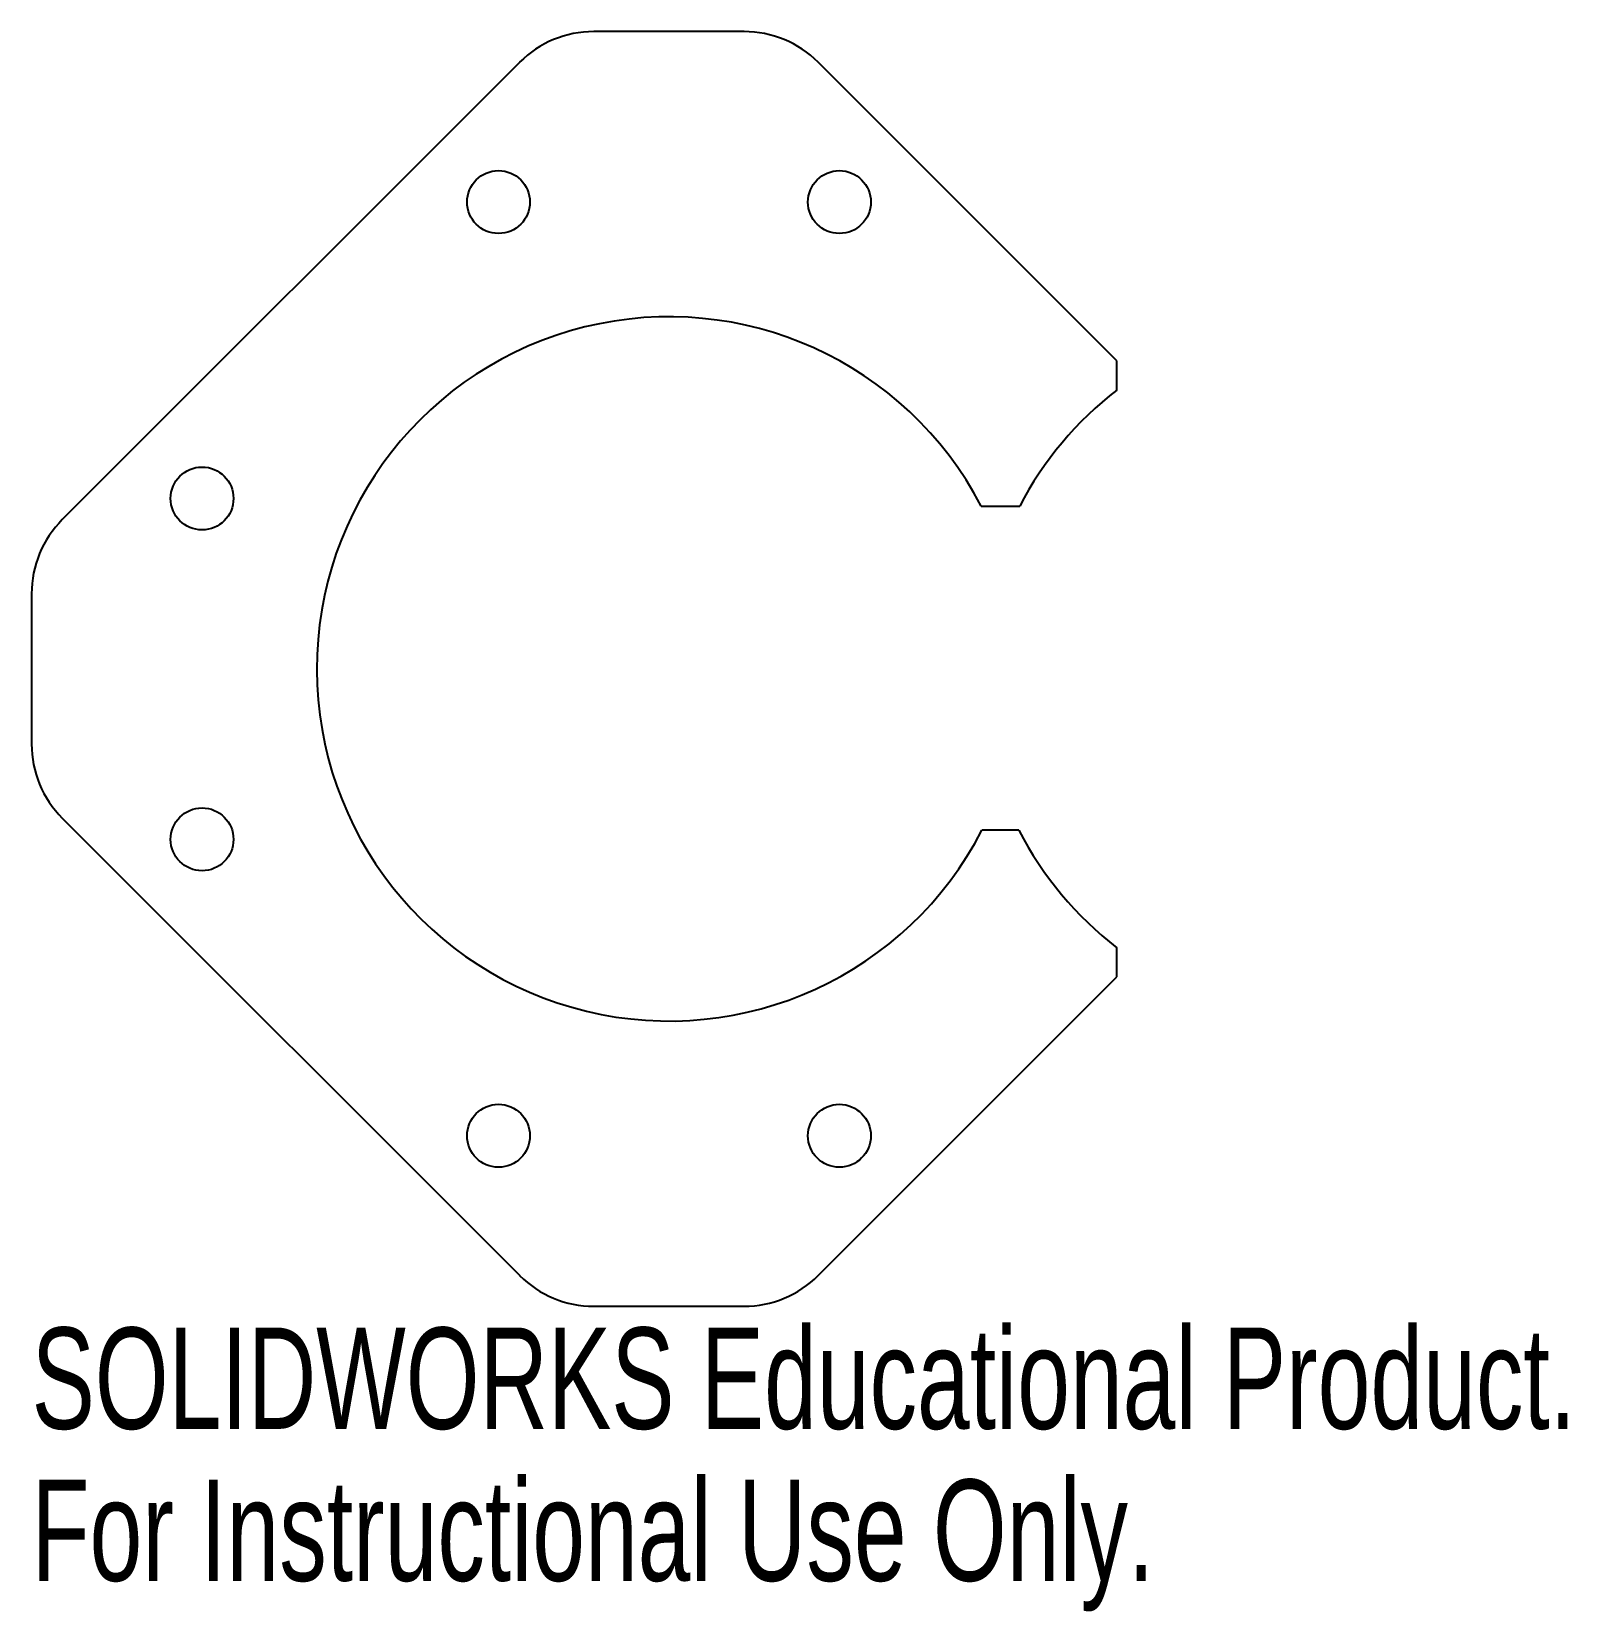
# Model space of a CAD drawing. Header units: millimetres. Extents: x -26 to 47.2, y -45 to 30.4.
import ezdxf

# ---------------------------------------------------------------- set-up
doc = ezdxf.new("R2010")
doc.units = ezdxf.units.MM
doc.styles.add('SLDTEXTSTYLE0', font='TXT', dxfattribs={"width": 0.7})

msp = doc.modelspace()

# ---------------------------------------------------------------- linework, layer by layer
at = {"color": 7, "linetype": 'Continuous', "lineweight": 25}
for p, q in [((7.956, 30.406), (0.784, 30.406)), ((-2.751, 28.941), (-24.571, 7.121)), ((25.743, 14.69), (11.491, 28.941)), ((25.743, 13.305), (25.743, 14.69)), ((19.267, 7.767), (21.103, 7.767)), ((-26.035, 3.586), (-26.035, -3.586)), ((-24.571, -7.121), (-2.751, -28.941)), ((21.067, -7.696), (19.304, -7.696)), ((25.743, -14.69), (25.743, -13.305)), ((11.491, -28.941), (25.743, -14.69)), ((0.784, -30.406), (7.956, -30.406))]:
    msp.add_line(p, q, dxfattribs=at)
for centre in [(-3.762, 22.274), (12.502, 22.274), (-17.904, 8.132), (-17.904, -8.132), (-3.762, -22.274), (12.502, -22.274)]:
    msp.add_circle(centre, 1.5, dxfattribs=at)
for centre, radius, start, end in [((0.784, 25.406), 5, 90, 135), ((7.956, 25.406), 5, 45, 90), ((4.37, 0), 16.8, 27.53819, 332.73396), ((36, 0), 16.8, 127.63027, 152.46181), ((-21.035, 3.586), 5, 135, 180), ((-21.035, -3.586), 5, 180, 225), ((36, 0), 16.8, 207.26604, 232.36973), ((0.784, -25.406), 5, 225, 270), ((7.956, -25.406), 5, 270, 315)]:
    msp.add_arc(centre, radius, start, end, dxfattribs=at)

# ---------------------------------------------------------------- texts
at = {"color": 7, "linetype": 'Continuous', "char_height": 4.83362, "attachment_point": 1, "style": 'SLDTEXTSTYLE0'}
for s, insert in [('SOLIDWORKS Educational Product.', (-26.035, -31.425)), ('For Instructional Use Only.', (-26.035, -38.676))]:
    msp.add_mtext(s, dxfattribs=dict(at, insert=insert))

doc.saveas('drawing.dxf')
